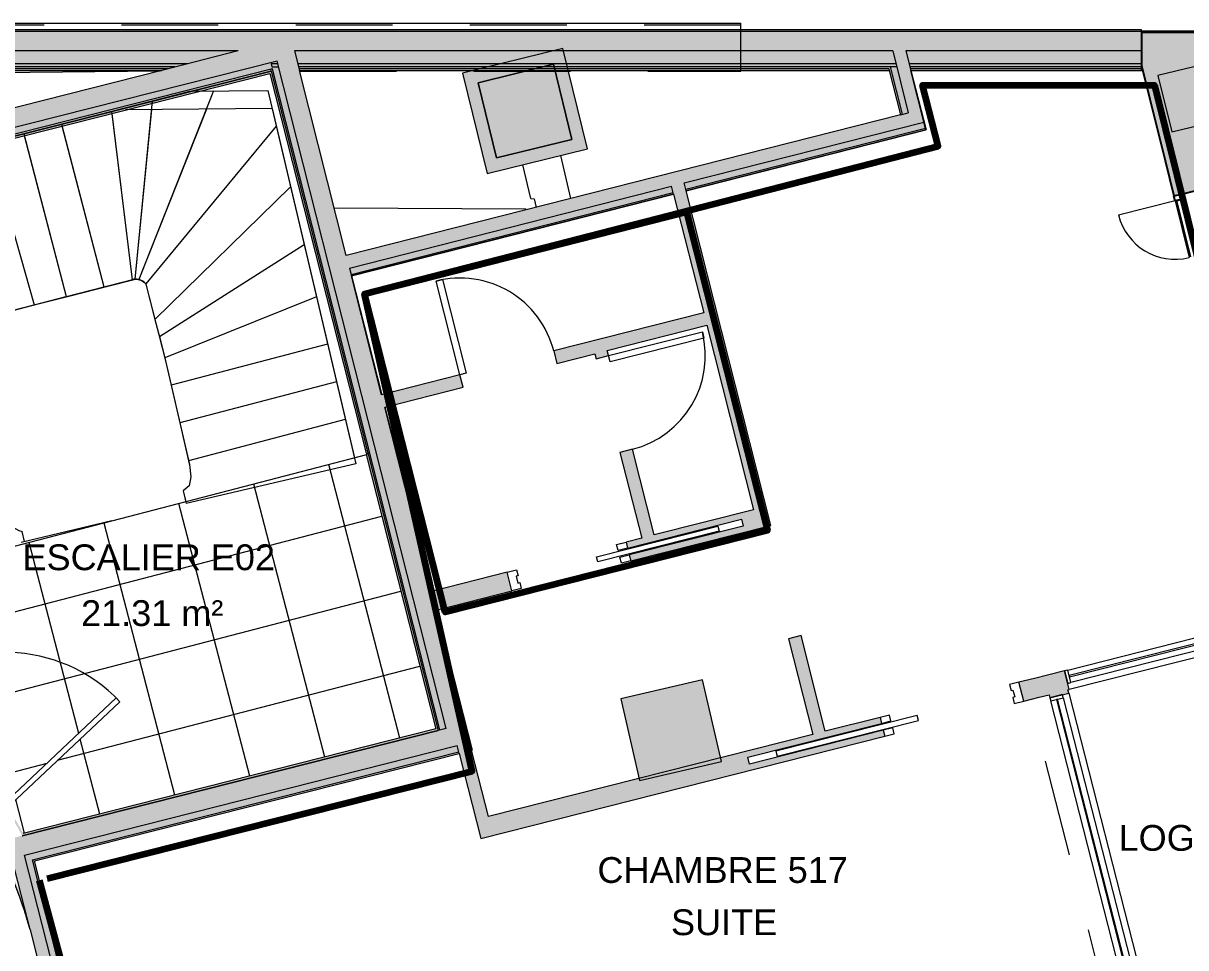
# Model space of a CAD drawing. Header units: metres. Extents: x -227.9 to -141.2, y 39.1 to 90.3.
# Drawn here: x -156.52 to -147.51, y 62.01 to 69.18 of the extents above; entities that cross this region are included whole.
import ezdxf

# ---------------------------------------------------------------- set-up
doc = ezdxf.new("R2010")
doc.units = ezdxf.units.M
doc.linetypes.add('JIS_02_0.7', pattern=[1.35, 0.75, -0.6])
doc.linetypes.add('Overhead', pattern=[0.003969, 0.002381, -0.001587])
for name, color, linetype, lineweight in [('A-AREA-IDEN', 7, 'Continuous', 9), ('A-DOOR', 7, 'Continuous', 5), ('A-FLOR', 7, 'Continuous', 5), ('A-FLOR-PATT', 7, 'Continuous', 5), ('A-GLAZ', 7, 'Continuous', 5), ('A-ROOF', 7, 'Continuous', 5), ('A-WALL', 7, 'Continuous', 5), ('I-WALL', 7, 'Continuous', 5), ('S-STRS', 7, 'Continuous', 5), ('S-STRS-MBND', 7, 'Overhead', 5)]:
    doc.layers.add(name, color=color, linetype=linetype, lineweight=lineweight)
for name, color, linetype, lineweight, true_color in [('A-DETL', 94, 'Continuous', 5, 0x00a600), ('A-DETL-MBND', 9, 'Continuous', 5, 0xc0c0c0), ('S-COLS', 8, 'Continuous', 9, 0x7f7f7f)]:
    doc.layers.add(name, color=color, linetype=linetype, lineweight=lineweight, true_color=true_color)
doc.layers.add('Chambre', color=40, linetype='Continuous')
doc.layers.add('SDB', color=230, linetype='Continuous')
doc.styles.add('Arial_1', font='arial.ttf', dxfattribs={"height": 0.2})

# ---------------------------------------------------------------- blocks, each defined once
blk = doc.blocks.new('Cast-In-Place Stair - Run_Internal_-1342432-MUC-LAG-PRO-PLA-ARC-TZN-N05-AG02H')
at = {"layer": 'A-DETL-MBND', "lineweight": 9}
for p, q in [((-222.683, -357.1776), (-222.6944, -357.2071)), ((-223.0811, -357.2875), (-222.9554, -357.2548)), ((-223.0794, -357.2558), (-223.0811, -357.2875)), ((-222.9554, -357.2548), (-222.7835, -357.2101)), ((-222.9463, -357.221), (-222.9554, -357.2548)), ((-222.7835, -357.2101), (-222.6944, -357.2071)), ((-222.6944, -357.2071), (-222.6796, -357.2066)), ((-222.6796, -357.2066), (-222.6481, -357.2188)), ((-222.6309, -357.1978), (-222.6481, -357.2188)), ((-222.6481, -357.2188), (-222.6287, -357.2264)), ((-222.6031, -357.2086), (-222.6287, -357.2264)), ((-222.6287, -357.2264), (-222.6019, -357.2368)), ((-222.5802, -357.2311), (-222.6019, -357.2368)), ((-222.6019, -357.2368), (-222.5778, -357.2461)), ((-222.5778, -357.2461), (-222.504, -357.5355)), ((-223.4538, -357.3536), (-223.4463, -357.3825)), ((-223.4463, -357.3825), (-223.2398, -357.3288)), ((-223.2436, -357.2987), (-223.2398, -357.3288)), ((-223.2398, -357.3288), (-223.0811, -357.2875)), ((-223.744, -357.4294), (-223.7367, -357.458)), ((-223.7367, -357.458), (-223.4463, -357.3825)), ((-224.0616, -357.5425), (-224.027, -357.5335)), ((-224.0343, -357.5051), (-224.027, -357.5335)), ((-224.027, -357.5335), (-223.7367, -357.458)), ((-222.5024, -357.535), (-222.504, -357.5355)), ((-222.504, -357.5355), (-222.4288, -357.8308)), ((-224.2698, -357.7256), (-224.1932, -357.7053)), ((-222.4268, -357.8302), (-222.4288, -357.8308)), ((-222.4288, -357.8308), (-222.3659, -358.0774)), ((-222.3636, -358.0768), (-222.3659, -358.0774)), ((-222.3659, -358.0774), (-222.2915, -358.3692)), ((-222.2889, -358.3686), (-222.2915, -358.3692)), ((-222.2915, -358.3692), (-222.2368, -358.5839))]:
    blk.add_line(p, q, dxfattribs=at)
blk.add_arc((-223.9174, -357.7936), 0.2896, 119.86745, 162.24417, dxfattribs=at)

msp = doc.modelspace()

# ---------------------------------------------------------------- hatches: boundary and pattern name
at = {"layer": 'A-WALL', "true_color": 0xaaaaaa}
for points in [[(-147.8926, 69.1108), (-147.8556, 69.1108), (-147.8556, 69.1258), (-163.7188, 69.1258), (-163.7188, 69.1108), (-149.5372, 69.1108)], [(-147.8926, 68.9608), (-147.8556, 68.9608), (-147.8556, 69.1108), (-163.7188, 69.1108), (-163.7188, 68.9608), (-154.8548, 68.9608), (-154.5913, 69.0275), (-154.5744, 68.9608), (-149.5372, 68.9608)]]:
    msp.add_hatch(color=253, dxfattribs=at).paths.add_polyline_path(points)
at = {"layer": 'A-WALL', "true_color": 0x808080}
for points in [[(-147.341, 69.1008), (-147.3435, 69.1108), (-147.8556, 69.1108), (-147.8556, 69.1008)], [(-147.7909, 68.5879), (-147.2474, 68.7226), (-147.341, 69.1008), (-147.8556, 69.1008), (-147.8556, 68.849)]]:
    msp.add_hatch(color=8, dxfattribs=at).paths.add_polyline_path(points)
at = {"layer": 'A-WALL', "true_color": 0xaaaaaa}
h = msp.add_hatch(color=253, dxfattribs=at)
h.paths.add_polyline_path([(-147.8556, 68.8608), (-147.8556, 68.9608), (-149.6808, 68.9608), (-149.6555, 68.8608), (-147.8926, 68.8608)])
h.paths.add_polyline_path([(-149.7586, 68.8608), (-149.7839, 68.9608), (-154.4197, 68.9608), (-154.3944, 68.8608), (-150.3594, 68.8608)])
h.paths.add_polyline_path([(-155.2496, 68.8608), (-154.8548, 68.9608), (-161.2913, 68.9608), (-161.2647, 68.8608), (-155.2931, 68.8608)])
h.paths.add_polyline_path([(-154.6007, 68.8608), (-154.5491, 68.8608), (-154.5545, 68.8821), (-154.603, 68.8699)])
h.paths.add_polyline_path([(-161.4199, 68.8608), (-161.4466, 68.9608), (-163.7188, 68.9608), (-163.7188, 68.8608), (-161.4603, 68.8608)])
h = msp.add_hatch(color=253, dxfattribs=at)
h.paths.add_polyline_path([(-147.8556, 68.8368), (-147.8556, 68.8608), (-149.6555, 68.8608), (-149.6494, 68.8368), (-147.8926, 68.8368)])
h.paths.add_polyline_path([(-150.3594, 68.8368), (-149.7525, 68.8368), (-149.7586, 68.8608), (-154.3944, 68.8608), (-154.3883, 68.8368), (-151.1817, 68.8368)])
h.paths.add_polyline_path([(-155.3443, 68.8368), (-155.2496, 68.8608), (-161.2647, 68.8608), (-161.2583, 68.8368), (-156.1154, 68.8368)])
h.paths.add_polyline_path([(-154.543, 68.8368), (-154.5491, 68.8608), (-154.6007, 68.8608), (-154.5946, 68.8368)])
h.paths.add_polyline_path([(-161.4603, 68.8368), (-161.4135, 68.8368), (-161.4199, 68.8608), (-163.7188, 68.8608), (-163.7188, 68.8368), (-161.4653, 68.8368)])
h = msp.add_hatch(color=253, dxfattribs=at)
h.paths.add_polyline_path([(-147.8556, 68.8238), (-147.8556, 68.8368), (-149.6494, 68.8368), (-149.6461, 68.8238), (-147.8926, 68.8238)])
h.paths.add_polyline_path([(-149.8142, 68.8238), (-149.8008, 68.8238), (-149.8041, 68.8368), (-154.3883, 68.8368), (-154.385, 68.8238), (-150.3594, 68.8238)])
h.paths.add_polyline_path([(-155.3956, 68.8238), (-155.3443, 68.8368), (-161.2583, 68.8368), (-161.2548, 68.8238), (-156.1154, 68.8238)])
h.paths.add_polyline_path([(-161.4752, 68.8238), (-161.4618, 68.8238), (-161.4653, 68.8368), (-163.7188, 68.8368), (-163.7188, 68.8238), (-161.8714, 68.8238)])
h = msp.add_hatch(color=253, dxfattribs=at)
h.paths.add_polyline_path([(-149.6428, 68.8108), (-147.8556, 68.8108), (-147.8556, 68.8238), (-149.6461, 68.8238)])
h.paths.add_polyline_path([(-150.3594, 68.8108), (-149.8109, 68.8108), (-149.8142, 68.8238), (-154.385, 68.8238), (-154.3817, 68.8108), (-151.1817, 68.8108)])
h.paths.add_polyline_path([(-156.4695, 68.8108), (-155.4469, 68.8108), (-155.3956, 68.8238), (-161.2548, 68.8238), (-161.2513, 68.8108), (-156.9377, 68.8108)])
h.paths.add_polyline_path([(-154.6325, 68.8108), (-154.6014, 68.8108), (-154.6033, 68.8182)])
h.paths.add_polyline_path([(-161.4718, 68.8108), (-161.4752, 68.8238), (-163.7188, 68.8238), (-163.7188, 68.8108), (-161.8714, 68.8108)])
at = {"layer": 'A-WALL', "true_color": 0x808080}
h = msp.add_hatch(color=8, dxfattribs=at)
h.paths.add_polyline_path([(-142.6739, 47.9288), (-142.5053, 48.148), (-142.7153, 48.0959)])
h.paths.add_polyline_path([(-143.1015, 49.8629), (-143.0529, 49.8749), (-143.0505, 49.8652), (-142.6137, 49.9734), (-143.2798, 52.6625), (-143.7166, 52.5543), (-143.7142, 52.5446), (-143.7627, 52.5325), (-143.7531, 52.4937), (-143.8016, 52.4817), (-143.1596, 49.8897), (-143.1111, 49.9017)])
h.paths.add_polyline_path([(-146.5971, 63.976), (-146.5486, 63.988), (-146.5462, 63.9783), (-146.1094, 64.0865), (-146.3723, 65.1481), (-146.8091, 65.0399), (-146.8067, 65.0302), (-146.8552, 65.0182), (-146.8456, 64.9794), (-146.8942, 64.9673), (-146.6553, 64.0028), (-146.6067, 64.0148)])
h.paths.add_polyline_path([(-147.615, 68.0855), (-147.5664, 68.0975), (-147.564, 68.0878), (-147.1272, 68.196), (-147.2571, 68.7202), (-147.7909, 68.5879), (-147.6731, 68.1123), (-147.6246, 68.1243)])
h = msp.add_hatch(color=8, dxfattribs=at)
h.paths.add_polyline_path([(-146.8942, 64.9673), (-146.8456, 64.9794), (-146.8552, 65.0182), (-146.8067, 65.0302), (-146.8091, 65.0399), (-146.3723, 65.1481), (-146.47, 65.5426), (-147.0039, 65.4103), (-146.9456, 65.1752)])
h.paths.add_polyline_path([(-147.6049, 67.837), (-147.0711, 67.9692), (-147.1272, 68.196), (-147.564, 68.0878), (-147.5664, 68.0975), (-147.615, 68.0855), (-147.6246, 68.1243), (-147.6731, 68.1123), (-147.6085, 67.8514)])
at = {"layer": 'I-WALL', "true_color": 0xaaaaaa}
for points in [[(-158.8136, 67.8032), (-154.5545, 68.8821), (-154.5913, 69.0275), (-158.8505, 67.9486), (-158.8319, 67.8752)], [(-153.2075, 63.5649), (-153.0621, 63.6017), (-154.4197, 68.9608), (-154.5744, 68.9608), (-153.2443, 63.7103)], [(-149.6628, 68.4827), (-149.5659, 68.5073), (-149.6808, 68.9608), (-149.7839, 68.9608), (-149.7125, 68.679)], [(-158.7529, 67.767), (-154.5907, 68.8214), (-154.603, 68.8699), (-158.7652, 67.8154)], [(-153.2928, 63.698), (-153.2443, 63.7103), (-154.543, 68.8368), (-154.5946, 68.8368), (-153.333, 63.8566)], [(-149.7113, 68.4704), (-149.6628, 68.4827), (-149.7525, 68.8368), (-149.8041, 68.8368), (-149.7641, 68.679)], [(-158.7371, 67.7576), (-154.6001, 68.8056), (-154.6014, 68.8108), (-154.6325, 68.8108), (-158.7403, 67.7702)], [(-158.4664, 67.8107), (-154.5964, 68.791), (-154.6001, 68.8056), (-158.4701, 67.8252)], [(-153.8651, 65.8432), (-153.8506, 65.8468), (-154.5964, 68.791), (-154.611, 68.7874), (-153.9048, 65.9999)], [(-153.3054, 63.6948), (-153.2928, 63.698), (-154.5907, 68.8214), (-154.6033, 68.8182), (-153.3464, 63.8566)], [(-149.7239, 68.4672), (-149.7113, 68.4704), (-149.8008, 68.8238), (-149.8142, 68.8238), (-149.7775, 68.679)], [(-153.9933, 67.2778), (-149.5414, 68.4104), (-149.5659, 68.5073), (-154.0179, 67.3747)], [(-150.8612, 65.4046), (-150.7643, 65.4291), (-151.3997, 67.9376), (-151.4967, 67.913), (-151.1817, 66.6698)], [(-153.3199, 63.6911), (-153.3054, 63.6948), (-153.8481, 65.8371), (-153.8626, 65.8334), (-153.3236, 63.7057)], [(-150.4031, 63.6628), (-150.3062, 63.6874), (-150.4941, 64.429), (-150.591, 64.4044), (-150.4406, 63.8109)], [(-156.6083, 62.7033), (-153.2075, 63.5649), (-153.2443, 63.7103), (-156.6451, 62.8487), (-156.6084, 62.704)], [(-156.5139, 62.882), (-153.3199, 63.6911), (-153.3236, 63.7057), (-156.5212, 62.8956), (-156.5175, 62.8888)], [(-152.9764, 62.8563), (-152.8795, 62.8809), (-153.0621, 63.6017), (-153.159, 63.5771), (-153.0941, 63.3208)], [(-156.499, 62.6794), (-153.1467, 63.5287), (-153.159, 63.5771), (-156.5113, 62.7279)], [(-156.4474, 62.6791), (-153.1435, 63.5161), (-153.1467, 63.5287), (-156.4506, 62.6917)]]:
    msp.add_hatch(color=253, dxfattribs=at).paths.add_polyline_path(points)
h = msp.add_hatch(color=253, dxfattribs=at)
h.paths.add_polyline_path([(-153.9811, 67.2293), (-151.4844, 67.8645), (-151.4967, 67.913), (-153.9933, 67.2778)])
h.paths.add_polyline_path([(-151.3875, 67.8892), (-149.5291, 68.3619), (-149.5414, 68.4104), (-151.3997, 67.9376)])
h = msp.add_hatch(color=253, dxfattribs=at)
h.paths.add_polyline_path([(-153.9779, 67.2167), (-151.4812, 67.8519), (-151.4844, 67.8645), (-153.9811, 67.2293)])
h.paths.add_polyline_path([(-151.3843, 67.8765), (-149.5259, 68.3493), (-149.5291, 68.3619), (-151.3875, 67.8892)])
h = msp.add_hatch(color=253, dxfattribs=at)
h.paths.add_polyline_path([(-153.7201, 66.1992), (-153.1129, 66.3537), (-153.1376, 66.4506), (-153.7446, 66.2961)])
h.paths.add_polyline_path([(-152.3861, 66.5386), (-151.2234, 66.8344), (-151.248, 66.9313), (-152.4108, 66.6355)])
h = msp.add_hatch(color=253, dxfattribs=at)
h.paths.add_polyline_path([(-151.7288, 65.1848), (-151.6318, 65.2094), (-151.8007, 65.8731), (-151.8976, 65.8485), (-151.7524, 65.2775)])
h.paths.add_polyline_path([(-152.0825, 66.5753), (-151.9856, 66.6), (-151.9953, 66.638), (-152.0922, 66.6133)])
h = msp.add_hatch(color=253, dxfattribs=at)
h.paths.add_polyline_path([(-153.3217, 64.6265), (-152.7343, 64.7753), (-152.7711, 64.9207), (-153.3585, 64.7719)])
h.paths.add_polyline_path([(-151.8133, 65.0086), (-150.7274, 65.2837), (-150.7643, 65.4291), (-151.8502, 65.154), (-151.8385, 65.108), (-150.9564, 65.3315), (-150.9429, 65.2781), (-151.825, 65.0547), (-151.8203, 65.0363)])
h = msp.add_hatch(color=253, dxfattribs=at)
h.paths.add_polyline_path([(-148.6482, 63.9515), (-148.415, 64.0106), (-148.4518, 64.156), (-148.6851, 64.0969), (-148.6485, 63.9525)])
h.paths.add_polyline_path([(-146.7648, 64.4287), (-146.758, 64.4305), (-146.7948, 64.5759), (-146.8017, 64.5742)])
h = msp.add_hatch(color=253, dxfattribs=at)
h.paths.add_polyline_path([(-156.4681, 62.1501), (-156.5266, 62.3799), (-156.5965, 62.5577), (-156.6784, 62.7324), (-156.7714, 62.9016), (-156.7017, 62.9673), (-156.7086, 62.9787), (-156.7879, 62.9039), (-156.7076, 62.7606), (-156.6353, 62.6131), (-156.5711, 62.4619), (-156.5153, 62.3074), (-156.4979, 62.2492)])
h.paths.add_polyline_path([(-157.6802, 63.8493), (-157.6009, 63.9241), (-157.6119, 63.9316), (-157.6815, 63.8659), (-157.8326, 63.9612), (-157.9891, 64.0474), (-158.1513, 64.1245), (-158.3159, 64.1912), (-158.4852, 64.2484), (-158.6575, 64.2954), (-158.8324, 64.3321), (-159.0091, 64.3584), (-159.187, 64.3742), (-159.3656, 64.3788), (-159.3656, 64.3664), (-159.1867, 64.3611), (-158.9934, 64.343), (-158.8316, 64.3188), (-158.6566, 64.2818), (-158.484, 64.2344), (-158.3146, 64.1769), (-158.149, 64.1093), (-157.9876, 64.032), (-157.8312, 63.9453), (-157.6917, 63.8566)])
h = msp.add_hatch(color=253, dxfattribs=at)
h.paths.add_polyline_path([(-156.5288, 62.8782), (-156.5139, 62.882), (-156.5266, 62.9053), (-156.5685, 62.9805), (-156.6183, 63.0639), (-156.6292, 63.0529), (-156.5778, 62.9666)])
h.paths.add_polyline_path([(-157.5217, 63.9988), (-157.5106, 64.0093), (-157.663, 64.1099), (-157.8387, 64.2113), (-157.8337, 64.1916), (-157.675, 64.0997)])
h = msp.add_hatch(color=253, dxfattribs=at)
h.paths.add_polyline_path([(-152.8795, 62.8809), (-149.8446, 63.6496), (-149.8563, 63.6956), (-150.8936, 63.4329), (-150.9071, 63.4862), (-149.8698, 63.7489), (-149.8815, 63.795), (-152.9163, 63.0263)])
h.paths.add_polyline_path([(-148.7686, 63.9221), (-148.6487, 63.9534), (-148.6853, 64.0979), (-148.8055, 64.0675), (-148.7766, 63.9534)])
h = msp.add_hatch(color=253, dxfattribs=at)
h.paths.add_polyline_path([(-147.5371, 59.9319), (-147.3915, 59.9679), (-147.4648, 60.2542), (-147.6101, 60.217), (-147.5376, 59.9337)])
h.paths.add_polyline_path([(-148.5651, 63.9466), (-148.4198, 63.9838), (-148.426, 64.0079), (-148.5714, 63.971)])
h = msp.add_hatch(color=253, dxfattribs=at)
h.paths.add_polyline_path([(-153.9241, 52.3136), (-153.8931, 52.3174), (-153.8941, 52.3212)])
h.paths.add_polyline_path([(-154.2187, 53.2705), (-154.1396, 53.2906), (-154.1551, 53.3516), (-154.1372, 53.3562), (-154.4598, 54.6296), (-154.4777, 54.6251), (-154.4932, 54.6862), (-154.5722, 54.6662), (-154.2288, 53.3106)])
h.paths.add_polyline_path([(-154.8178, 55.6355), (-154.7388, 55.6555), (-154.7542, 55.7166), (-154.7363, 55.7212), (-155.206, 57.5751), (-155.3029, 57.5505), (-155.0001, 56.3552)])
h.paths.add_polyline_path([(-155.5485, 58.5199), (-155.4515, 58.5444), (-156.0288, 60.8231), (-156.0467, 60.8185), (-156.0622, 60.8796), (-156.1412, 60.8596), (-155.8145, 59.5701)])
h.paths.add_polyline_path([(-156.3868, 61.829), (-156.3078, 61.849), (-156.3232, 61.9101), (-156.3053, 61.9146), (-156.5113, 62.7279), (-156.6083, 62.7033), (-156.4681, 62.1501)])
h = msp.add_hatch(color=253, dxfattribs=at)
h.paths.add_polyline_path([(-154.1428, 53.3032), (-154.0764, 53.32), (-154.2361, 53.9501), (-154.2845, 53.9378), (-154.1372, 53.3562), (-154.1551, 53.3516), (-154.1447, 53.3106)])
h.paths.add_polyline_path([(-154.3115, 54.0444), (-154.2631, 54.0567), (-154.4236, 54.6904), (-154.49, 54.6736), (-154.4777, 54.6251), (-154.4598, 54.6296), (-154.354, 54.212)])
h.paths.add_polyline_path([(-154.7611, 55.8189), (-154.7126, 55.8312), (-155.1213, 57.4445), (-155.1698, 57.4323), (-154.8969, 56.3552)])
h.paths.add_polyline_path([(-155.1943, 57.5292), (-155.1459, 57.5415), (-155.1575, 57.5873), (-155.206, 57.5751)])
h.paths.add_polyline_path([(-155.4515, 58.5444), (-155.4031, 58.5567), (-155.416, 58.6078), (-155.4645, 58.5955)])
h.paths.add_polyline_path([(-155.489, 58.6925), (-155.4406, 58.7047), (-155.887, 60.467), (-155.9355, 60.4547), (-155.7114, 59.5701)])
h.paths.add_polyline_path([(-155.9723, 60.6002), (-155.9238, 60.6124), (-155.9926, 60.8838), (-156.059, 60.867), (-156.0467, 60.8185), (-156.0288, 60.8231), (-155.9828, 60.6417)])
h.paths.add_polyline_path([(-156.311, 61.8616), (-156.2445, 61.8784), (-156.4506, 62.6917), (-156.499, 62.6794), (-156.3053, 61.9146), (-156.3232, 61.9101), (-156.3128, 61.869)])
h = msp.add_hatch(color=253, dxfattribs=at)
h.paths.add_polyline_path([(-153.8931, 52.3174), (-153.8116, 52.3276), (-153.8151, 52.3412), (-153.8941, 52.3212)])
h.paths.add_polyline_path([(-154.1396, 53.2906), (-154.0606, 53.3106), (-154.2112, 53.9048), (-154.2238, 53.9016), (-154.0764, 53.32), (-154.1428, 53.3032)])
h.paths.add_polyline_path([(-154.2753, 54.1052), (-154.2627, 54.1084), (-154.4142, 54.7062), (-154.4932, 54.6862), (-154.49, 54.6736), (-154.4236, 54.6904), (-154.3024, 54.212)])
h.paths.add_polyline_path([(-154.7388, 55.6555), (-154.6598, 55.6756), (-154.6632, 55.689), (-154.742, 55.6681)])
h.paths.add_polyline_path([(-154.7126, 55.8312), (-154.7, 55.8344), (-155.0964, 57.3993), (-155.109, 57.3961), (-154.8454, 56.3552)])
h.paths.add_polyline_path([(-155.1459, 57.5415), (-155.1333, 57.5447), (-155.1449, 57.5905), (-155.1575, 57.5873)])
h.paths.add_polyline_path([(-155.4031, 58.5567), (-155.3905, 58.5599), (-155.4034, 58.611), (-155.416, 58.6078)])
h.paths.add_polyline_path([(-155.4528, 58.7532), (-155.4402, 58.7564), (-155.8744, 60.4702), (-155.887, 60.467), (-155.6598, 59.5701)])
h.paths.add_polyline_path([(-155.9238, 60.6124), (-155.9112, 60.6156), (-155.9832, 60.8996), (-156.0622, 60.8796), (-156.059, 60.867), (-155.9926, 60.8838), (-155.9313, 60.6417)])
h.paths.add_polyline_path([(-156.3078, 61.849), (-156.2288, 61.869), (-156.4348, 62.6823), (-156.4474, 62.6791), (-156.2445, 61.8784), (-156.311, 61.8616)])
at = {"layer": 'S-COLS', "lineweight": 5, "true_color": 0x808080}
h = msp.add_hatch(color=8, dxfattribs=at)
h.paths.add_polyline_path([(-152.9262, 68.0116), (-152.1492, 68.2022), (-152.3397, 68.9791), (-153.1167, 68.7886), (-152.9584, 68.1431)])
h.paths.add_polyline_path([(-152.8529, 68.1326), (-152.9958, 68.7153), (-152.413, 68.8582), (-152.2701, 68.2755), (-152.8263, 68.1391)])
for points in [[(-152.8529, 68.1326), (-152.2701, 68.2755), (-152.413, 68.8582), (-152.9958, 68.7153), (-152.8555, 68.1431)], [(-147.6217, 68.3334), (-147.1846, 68.4401), (-147.2913, 68.8773), (-147.7285, 68.7705)], [(-151.745, 63.3066), (-151.1115, 63.4521), (-151.257, 64.0856), (-151.8905, 63.9401)]]:
    msp.add_hatch(color=8, dxfattribs=at).paths.add_polyline_path(points)

# ---------------------------------------------------------------- linework, layer by layer
at = {"layer": 'A-DETL', "color": 7, "linetype": 'JIS_02_0.7'}
for p, q in [((-150.96, 69.1608), (-166.7695, 69.1608)), ((-150.96, 68.8043), (-150.96, 69.1608)), ((-154.38, 68.8043), (-150.96, 68.8043))]:
    msp.add_line(p, q, dxfattribs=at)
at = {"layer": 'A-DETL', "color": 9, "linetype": 'JIS_02_0.7', "lineweight": 9, "true_color": 0xc0c0c0}
msp.add_line((-147.7497, 60.112), (-148.7129, 63.902), dxfattribs=at)
at = {"layer": 'A-DETL-MBND', "lineweight": 9}
for p, q in [((-160.7938, 68.756), (-155.4618, 68.807)), ((-154.5921, 68.5153), (-155.7277, 68.5045)), ((-152.3588, 68.1508), (-152.281, 67.8166)), ((-152.589, 67.8162), (-152.6502, 68.0793)), ((-152.589, 67.8162), (-152.5627, 67.8161)), ((-152.5627, 67.8161), (-152.547, 67.7489))]:
    msp.add_line(p, q, dxfattribs=at)
at = {"layer": 'A-DOOR', "lineweight": 9}
for p, q in [((-153.3225, 67.1774), (-153.2733, 67.1899)), ((-153.1376, 66.4506), (-153.3225, 67.1774)), ((-153.2733, 67.1899), (-153.0884, 66.4631)), ((-151.9856, 66.6), (-151.2588, 66.7849)), ((-151.2588, 66.7849), (-151.2463, 66.7357)), ((-151.2463, 66.7357), (-151.9731, 66.5507)), ((-151.9731, 66.5507), (-151.9856, 66.6)), ((-153.0884, 66.4631), (-153.1376, 66.4506)), ((-152.079, 65.0393), (-151.1387, 65.2775)), ((-151.1289, 65.2388), (-152.0692, 65.0006)), ((-151.1387, 65.2775), (-151.1289, 65.2388)), ((-152.0692, 65.0006), (-152.079, 65.0393)), ((-149.5946, 63.8109), (-150.69, 63.5334)), ((-149.5848, 63.7721), (-149.5946, 63.8109)), ((-150.6802, 63.4947), (-149.5848, 63.7721)), ((-150.69, 63.5334), (-150.6802, 63.4947))]:
    msp.add_line(p, q, dxfattribs=at)
at = {"layer": 'A-DOOR', "color": 9, "true_color": 0xc0c0c0}
for p, q in [((-151.9229, 65.1356), (-151.8502, 65.154)), ((-151.9112, 65.0896), (-151.9229, 65.1356)), ((-151.8502, 65.154), (-151.8385, 65.108)), ((-151.8385, 65.108), (-151.9112, 65.0896)), ((-151.8977, 65.0363), (-151.825, 65.0547)), ((-151.825, 65.0547), (-151.8133, 65.0086)), ((-151.8861, 64.9902), (-151.8977, 65.0363)), ((-151.8133, 65.0086), (-151.8861, 64.9902)), ((-152.7711, 64.9207), (-152.6984, 64.9392)), ((-152.7343, 64.7753), (-152.7711, 64.9207)), ((-152.6867, 64.8931), (-152.7013, 64.8894)), ((-152.7013, 64.8894), (-152.6878, 64.8361)), ((-152.6984, 64.9392), (-152.6867, 64.8931)), ((-152.6616, 64.7938), (-152.7343, 64.7753)), ((-152.6878, 64.8361), (-152.6732, 64.8398)), ((-152.6732, 64.8398), (-152.6616, 64.7938)), ((-148.8055, 64.0675), (-148.8782, 64.0491)), ((-148.7686, 63.9221), (-148.8055, 64.0675)), ((-148.8782, 64.0491), (-148.8665, 64.0031)), ((-148.8665, 64.0031), (-148.852, 64.0067)), ((-148.852, 64.0067), (-148.8385, 63.9534)), ((-148.8385, 63.9534), (-148.853, 63.9497)), ((-148.853, 63.9497), (-148.8413, 63.9037)), ((-148.8413, 63.9037), (-148.7686, 63.9221)), ((-149.8088, 63.8134), (-149.8815, 63.795)), ((-149.8815, 63.795), (-149.8698, 63.7489)), ((-149.7971, 63.7673), (-149.8088, 63.8134)), ((-149.8698, 63.7489), (-149.7971, 63.7673)), ((-149.7836, 63.714), (-149.8563, 63.6956)), ((-149.8563, 63.6956), (-149.8446, 63.6496)), ((-149.7719, 63.668), (-149.7836, 63.714)), ((-149.8446, 63.6496), (-149.7719, 63.668))]:
    msp.add_line(p, q, dxfattribs=at)
at = {"layer": 'A-DOOR'}
for p, q in [((-155.8006, 63.9456), (-156.6879, 63.1083)), ((-156.6604, 63.0792), (-155.7732, 63.9165)), ((-155.7732, 63.9165), (-155.8006, 63.9456))]:
    msp.add_line(p, q, dxfattribs=at)
for centre, radius, start, end in [((-153.1376, 66.4506), 0.75, 14.27375, 104.27375), ((-151.9856, 66.6), 0.75, 284.27375, 14.27375), ((-156.6604, 63.0792), 1.22, 43.34378, 133.34378)]:
    msp.add_arc(centre, radius, start, end, dxfattribs=at)
at = {"layer": 'A-FLOR'}
for p, q in [((-149.6428, 68.8108), (-149.5252, 68.3488)), ((-147.8461, 68.8108), (-147.8556, 68.8108)), ((-149.5252, 68.3488), (-151.3842, 67.8762)), ((-151.4811, 67.8515), (-153.9779, 67.2167)), ((-153.9779, 67.2167), (-153.7437, 66.2962)), ((-153.7191, 66.1995), (-153.356, 64.7726)), ((-153.8619, 65.8306), (-157.9632, 64.764)), ((-153.3191, 64.6272), (-153.0429, 63.5416)), ((-146.7648, 64.4287), (-148.415, 64.0106)), ((-148.4198, 63.9838), (-147.4648, 60.2542)), ((-153.0429, 63.5416), (-153.0466, 63.5406))]:
    msp.add_line(p, q, dxfattribs=at)
at = {"layer": 'A-FLOR', "lineweight": 9}
for p, q in [((-154.5921, 68.5153), (-153.9553, 65.8063)), ((-154.1119, 67.7457), (-152.6261, 67.7365)), ((-152.6261, 67.7365), (-152.6245, 67.7292)), ((-153.6609, 65.9707), (-153.6621, 65.9704)), ((-155.8342, 65.3177), (-156.5384, 65.1521))]:
    msp.add_line(p, q, dxfattribs=at)
at = {"layer": 'A-FLOR'}
msp.add_arc((-159.3639, 61.3664), 3, 15.1436, 18.51009, dxfattribs=at)
at = {"layer": 'A-FLOR-PATT', "color": 7, "linetype": 'Continuous', "true_color": 0xffffff}
for p, q in [((-153.602, 63.6351), (-154.1533, 65.7548)), ((-154.1836, 63.4878), (-154.7339, 65.6038)), ((-154.7653, 63.3404), (-155.3146, 65.4528)), ((-157.8429, 64.2891), (-153.7422, 65.3556)), ((-155.3469, 63.1931), (-155.8953, 65.3017)), ((-156.0913, 63.6714), (-156.476, 65.1507)), ((-157.2849, 63.8143), (-153.5946, 64.774)), ((-156.2545, 63.4623), (-153.4471, 64.1924)), ((-155.9285, 63.0458), (-156.0798, 63.6272)), ((-156.8122, 63.3173), (-156.3349, 63.4414)), ((-156.5102, 62.8984), (-156.5775, 63.1574))]:
    msp.add_line(p, q, dxfattribs=at)
at = {"layer": 'A-GLAZ', "lineweight": 25}
for p, q in [((-147.6049, 67.837), (-147.5467, 67.8514)), ((-147.5953, 67.7982), (-147.6049, 67.837)), ((-147.5467, 67.8514), (-147.5371, 67.8126)), ((-147.5371, 67.8126), (-147.5953, 67.7982)), ((-147.5837, 67.8011), (-147.5487, 67.8097)), ((-147.475, 67.3623), (-147.5837, 67.8011)), ((-147.5487, 67.8097), (-147.4401, 67.371))]:
    msp.add_line(p, q, dxfattribs=at)
at = {"layer": 'A-GLAZ', "lineweight": 9}
for p, q in [((-147.5953, 67.7982), (-148.0341, 67.6895)), ((-147.5953, 67.7982), (-147.4867, 67.3594)), ((-147.4284, 67.3739), (-147.5371, 67.8126))]:
    msp.add_line(p, q, dxfattribs=at)
at = {"layer": 'A-GLAZ'}
for p, q in [((-148.4276, 64.1622), (-146.8259, 64.568)), ((-146.8013, 64.4711), (-148.4031, 64.0652)), ((-147.8458, 61.1373), (-148.5589, 63.9224)), ((-148.462, 63.9472), (-147.7489, 61.1621))]:
    msp.add_line(p, q, dxfattribs=at)
at = {"layer": 'A-GLAZ', "lineweight": 13}
for p, q in [((-146.8149, 64.5244), (-148.4166, 64.1186)), ((-148.4141, 64.1089), (-146.8124, 64.5147)), ((-148.4276, 64.1622), (-148.4518, 64.156)), ((-148.4518, 64.156), (-148.4273, 64.0591)), ((-148.4031, 64.0652), (-148.4276, 64.1622)), ((-148.4273, 64.0591), (-148.4031, 64.0652)), ((-148.4166, 64.1186), (-148.4141, 64.1089)), ((-148.4682, 63.9714), (-148.5651, 63.9466)), ((-148.462, 63.9472), (-148.4682, 63.9714)), ((-148.5651, 63.9466), (-148.5589, 63.9224)), ((-148.5589, 63.9224), (-148.462, 63.9472)), ((-148.5056, 63.9361), (-148.5153, 63.9336)), ((-148.5153, 63.9336), (-147.8022, 61.1484)), ((-147.7925, 61.1509), (-148.5056, 63.9361))]:
    msp.add_line(p, q, dxfattribs=at)
at = {"layer": 'A-GLAZ', "lineweight": 9}
msp.add_arc((-147.5953, 67.7982), 0.452, 193.91148, 283.91148, dxfattribs=at)
at = {"layer": 'A-ROOF'}
for p, q in [((-166.7871, 69.1759), (-150.964, 69.1759)), ((-150.964, 69.1759), (-150.964, 69.1258))]:
    msp.add_line(p, q, dxfattribs=at)
at = {"layer": 'A-WALL', "lineweight": 13}
for p, q in [((-147.8556, 69.1258), (-163.7188, 69.1258)), ((-147.8556, 68.8108), (-147.8556, 69.1258)), ((-161.2513, 68.8108), (-155.4469, 68.8108)), ((-154.3817, 68.8108), (-149.8109, 68.8108)), ((-149.6428, 68.8108), (-147.8556, 68.8108))]:
    msp.add_line(p, q, dxfattribs=at)
at = {"layer": 'A-WALL'}
for p, q in [((-147.8556, 69.1108), (-163.7188, 69.1108)), ((-154.8548, 68.9608), (-161.2913, 68.9608)), ((-154.8548, 68.9608), (-155.4469, 68.8108)), ((-154.4197, 68.9608), (-154.3817, 68.8108)), ((-149.7839, 68.9608), (-154.4197, 68.9608)), ((-149.7839, 68.9608), (-149.6628, 68.4827)), ((-149.6808, 68.9608), (-149.6428, 68.8108)), ((-147.8556, 68.9608), (-149.6808, 68.9608)), ((-155.2496, 68.8608), (-161.2647, 68.8608)), ((-155.3443, 68.8368), (-161.2583, 68.8368)), ((-154.5545, 68.8821), (-158.8136, 67.8032)), ((-154.5491, 68.8608), (-154.6007, 68.8608)), ((-154.6007, 68.8608), (-154.5946, 68.8368)), ((-154.5946, 68.8368), (-154.543, 68.8368)), ((-153.2443, 63.7103), (-154.5545, 68.8821)), ((-149.7586, 68.8608), (-154.3944, 68.8608)), ((-149.7525, 68.8368), (-154.3883, 68.8368)), ((-149.8041, 68.8368), (-149.7113, 68.4704)), ((-147.8556, 68.8608), (-149.6555, 68.8608)), ((-147.8556, 68.8368), (-149.6494, 68.8368)), ((-155.3956, 68.8238), (-161.2548, 68.8238)), ((-154.5907, 68.8214), (-158.7529, 67.767)), ((-154.6033, 68.8182), (-154.6014, 68.8108)), ((-153.2928, 63.698), (-154.5907, 68.8214)), ((-149.8142, 68.8238), (-154.385, 68.8238)), ((-149.8142, 68.8238), (-149.8109, 68.8108)), ((-147.8556, 68.8238), (-149.6461, 68.8238)), ((-149.7239, 68.4672), (-149.6628, 68.4827)), ((-151.3997, 67.9376), (-149.5414, 68.4104)), ((-151.3875, 67.8892), (-149.5291, 68.3619)), ((-151.3843, 67.8765), (-151.3997, 67.9376)), ((-153.9933, 67.2778), (-151.4967, 67.913)), ((-153.9811, 67.2293), (-151.4844, 67.8645)), ((-151.4812, 67.8519), (-151.4967, 67.913)), ((-153.9933, 67.2778), (-153.9779, 67.2167)), ((-153.2443, 63.7103), (-153.3054, 63.6948)), ((-156.5113, 62.7279), (-153.159, 63.5771)), ((-156.4506, 62.6917), (-153.1467, 63.5287)), ((-153.1435, 63.5161), (-153.159, 63.5771)), ((-156.4681, 62.1501), (-156.6084, 62.704)), ((-156.3053, 61.9146), (-156.5113, 62.7279)), ((-156.2445, 61.8784), (-156.4506, 62.6917))]:
    msp.add_line(p, q, dxfattribs=at)
at = {"layer": 'A-WALL', "lineweight": 25}
for p, q in [((-147.3435, 69.1108), (-147.8556, 69.1108)), ((-147.8556, 69.1108), (-147.8556, 68.849)), ((-147.8556, 68.849), (-147.7909, 68.5879)), ((-147.7909, 68.5879), (-147.6731, 68.1123)), ((-147.6731, 68.1123), (-147.6049, 67.837)), ((-147.5467, 67.8514), (-147.0614, 67.9716))]:
    msp.add_line(p, q, dxfattribs=at)
at = {"layer": 'A-WALL', "lineweight": 9}
msp.add_line((-147.341, 69.1008), (-147.8556, 69.1008), dxfattribs=at)
at = {"layer": 'Chambre', "lineweight": 140}
msp.add_lwpolyline([(-156.3349, 62.5455), (-153.0436, 63.3791), (-153.8779, 67.0797), (-149.4325, 68.2241), (-149.5522, 68.6958), (-147.7557, 68.6958), (-145.6858, 60.3554), (-154.0301, 58.3379), (-154.1638, 58.8658), (-155.3435, 58.632), (-156.396, 62.53)], dxfattribs=at)
at = {"layer": 'I-WALL', "lineweight": 13}
for p, q in [((-155.4469, 68.8108), (-158.7894, 67.964)), ((-154.6001, 68.8056), (-158.4701, 67.8252)), ((-158.4701, 67.8252), (-154.6001, 68.8056)), ((-158.4664, 67.8107), (-154.611, 68.7874)), ((-154.611, 68.7874), (-153.8651, 65.8432)), ((-154.6001, 68.8056), (-153.3054, 63.6948)), ((-154.0179, 67.3747), (-154.3817, 68.8108)), ((-149.8109, 68.8108), (-149.7239, 68.4672)), ((-149.5259, 68.3493), (-149.6428, 68.8108)), ((-149.7239, 68.4672), (-154.0179, 67.3747)), ((-151.3843, 67.8765), (-149.5259, 68.3493)), ((-153.9779, 67.2167), (-151.4812, 67.8519)), ((-151.4812, 67.8519), (-151.248, 66.9313)), ((-150.7274, 65.2837), (-151.3843, 67.8765)), ((-153.7446, 66.2961), (-153.9779, 67.2167)), ((-151.248, 66.9313), (-152.4108, 66.6355)), ((-151.9953, 66.638), (-151.2234, 66.8344)), ((-151.2234, 66.8344), (-150.8612, 65.4046)), ((-152.4108, 66.6355), (-152.3861, 66.5386)), ((-152.3861, 66.5386), (-152.0922, 66.6133)), ((-152.0922, 66.6133), (-152.0825, 66.5753)), ((-152.0825, 66.5753), (-151.9856, 66.6)), ((-151.9856, 66.6), (-151.9953, 66.638)), ((-153.1376, 66.4506), (-153.7446, 66.2961)), ((-153.1129, 66.3537), (-153.1376, 66.4506)), ((-153.7201, 66.1992), (-153.1129, 66.3537)), ((-153.3585, 64.7719), (-153.7201, 66.1992)), ((-151.8007, 65.8731), (-151.8976, 65.8485)), ((-151.6318, 65.2094), (-151.8007, 65.8731)), ((-153.8651, 65.8432), (-153.8506, 65.8468)), ((-153.8481, 65.8371), (-153.8626, 65.8334)), ((-153.8626, 65.8334), (-153.3236, 63.7057)), ((-151.8976, 65.8485), (-151.7288, 65.1848)), ((-150.8612, 65.4046), (-151.6318, 65.2094)), ((-151.8385, 65.108), (-150.9564, 65.3315)), ((-150.9564, 65.3315), (-150.9429, 65.2781)), ((-150.9429, 65.2781), (-151.825, 65.0547)), ((-151.8133, 65.0086), (-150.7274, 65.2837)), ((-151.7288, 65.1848), (-151.8502, 65.154)), ((-152.7711, 64.9207), (-153.3585, 64.7719)), ((-153.3217, 64.6265), (-152.7343, 64.7753)), ((-153.0466, 63.5406), (-153.3217, 64.6265)), ((-150.4941, 64.429), (-150.591, 64.4044)), ((-150.3062, 63.6874), (-150.4941, 64.429)), ((-150.591, 64.4044), (-150.4031, 63.6628)), ((-148.4518, 64.156), (-148.6851, 64.0969)), ((-148.415, 64.0106), (-148.4518, 64.156)), ((-148.6853, 64.0979), (-148.8055, 64.0675)), ((-148.6851, 64.0969), (-148.6853, 64.0979)), ((-148.6482, 63.9515), (-148.5714, 63.971)), ((-148.5714, 63.971), (-148.5651, 63.9466)), ((-148.5651, 63.9466), (-148.4198, 63.9838)), ((-148.426, 64.0079), (-148.415, 64.0106)), ((-148.4198, 63.9838), (-148.426, 64.0079)), ((-148.7686, 63.9221), (-148.6485, 63.9525)), ((-148.6485, 63.9525), (-148.6482, 63.9515)), ((-149.8815, 63.795), (-150.3062, 63.6874)), ((-153.3054, 63.6948), (-156.5288, 62.8782)), ((-156.5288, 62.8782), (-153.3054, 63.6948)), ((-153.3236, 63.7057), (-156.5212, 62.8956)), ((-150.9071, 63.4862), (-149.8698, 63.7489)), ((-149.8563, 63.6956), (-150.8936, 63.4329)), ((-152.9764, 62.8563), (-149.8446, 63.6496)), ((-150.4031, 63.6628), (-152.9163, 63.0263)), ((-156.4348, 62.6823), (-153.1435, 63.5161)), ((-153.1435, 63.5161), (-152.9764, 62.8563)), ((-152.9163, 63.0263), (-153.0466, 63.5406)), ((-150.8936, 63.4329), (-150.9071, 63.4862)), ((-156.2288, 61.869), (-156.4348, 62.6823)), ((-156.4681, 62.1501), (-156.3868, 61.829))]:
    msp.add_line(p, q, dxfattribs=at)
msp.add_arc((-159.3639, 61.3664), 3, 15.1436, 30.83045, dxfattribs=at)
at = {"layer": 'S-COLS', "color": 7}
for p, q in [((-152.3397, 68.9791), (-153.1167, 68.7886)), ((-152.1492, 68.2022), (-152.3397, 68.9791)), ((-152.9958, 68.7153), (-152.413, 68.8582)), ((-152.413, 68.8582), (-152.2701, 68.2755)), ((-153.1167, 68.7886), (-152.9262, 68.0116)), ((-152.8529, 68.1326), (-152.9958, 68.7153)), ((-152.9262, 68.0116), (-152.1492, 68.2022)), ((-152.2701, 68.2755), (-152.8529, 68.1326))]:
    msp.add_line(p, q, dxfattribs=at)
at = {"layer": 'S-COLS', "lineweight": 18}
for p, q in [((-152.413, 68.8582), (-152.9958, 68.7153)), ((-152.2701, 68.2755), (-152.413, 68.8582)), ((-152.9958, 68.7153), (-152.8529, 68.1326)), ((-152.8529, 68.1326), (-152.2701, 68.2755))]:
    msp.add_line(p, q, dxfattribs=at)
at = {"layer": 'S-COLS', "lineweight": 15}
for p, q in [((-147.2913, 68.8773), (-147.7285, 68.7705)), ((-147.7285, 68.7705), (-147.6217, 68.3334)), ((-147.6217, 68.3334), (-147.1846, 68.4401)), ((-151.257, 64.0856), (-151.8905, 63.9401)), ((-151.1115, 63.4521), (-151.257, 64.0856)), ((-151.8905, 63.9401), (-151.745, 63.3066)), ((-151.745, 63.3066), (-151.1115, 63.4521))]:
    msp.add_line(p, q, dxfattribs=at)
at = {"layer": 'S-STRS', "color": 8, "lineweight": 18, "true_color": 0x7f7f7f}
for p, q in [((-155.8349, 68.4773), (-155.6783, 67.188)), ((-155.8349, 68.4773), (-155.6783, 67.188)), ((-155.5277, 68.5064), (-155.6566, 67.192)), ((-155.5277, 68.5064), (-155.6566, 67.192)), ((-155.1019, 68.5105), (-155.6253, 67.1886)), ((-155.1019, 68.5105), (-155.6253, 67.1886)), ((-156.221, 68.3795), (-155.897, 67.132)), ((-156.221, 68.3795), (-155.897, 67.132)), ((-154.56, 68.3788), (-155.5709, 67.1549)), ((-154.56, 68.3788), (-155.5709, 67.1549)), ((-156.5132, 68.3055), (-156.1888, 67.0573)), ((-156.5132, 68.3055), (-156.1888, 67.0573)), ((-156.7901, 68.2353), (-156.4353, 66.9942)), ((-156.7901, 68.2353), (-156.4353, 66.9942)), ((-154.449, 67.9066), (-155.5005, 66.8794)), ((-154.449, 67.9066), (-155.5005, 66.8794)), ((-154.3436, 67.458), (-155.4666, 66.7458)), ((-154.3436, 67.458), (-155.4666, 66.7458)), ((-156.1888, 67.0573), (-155.897, 67.132)), ((-155.897, 67.132), (-155.6783, 67.188)), ((-155.6783, 67.188), (-155.6651, 67.1914)), ((-155.5702, 67.1542), (-155.5005, 66.8794)), ((-156.4353, 66.9942), (-156.1888, 67.0573)), ((-154.249, 67.0557), (-155.4248, 66.5812)), ((-154.249, 67.0557), (-155.4248, 66.5812)), ((-156.7306, 66.9186), (-156.4353, 66.9942)), ((-155.5005, 66.8794), (-155.4666, 66.7458)), ((-155.4666, 66.7458), (-155.4248, 66.5812)), ((-154.1628, 66.6891), (-155.3752, 66.3698)), ((-154.1628, 66.6891), (-155.3752, 66.3698)), ((-155.4248, 66.5812), (-155.4191, 66.5586)), ((-155.4191, 66.5586), (-155.3752, 66.3698)), ((-154.0941, 66.397), (-155.3073, 66.0775)), ((-154.0941, 66.397), (-155.3073, 66.0775)), ((-155.3752, 66.3698), (-155.3073, 66.0775)), ((-155.3073, 66.0775), (-155.2394, 65.7851)), ((-154.0255, 66.1049), (-155.2394, 65.7851)), ((-154.0255, 66.1049), (-155.2394, 65.7851)), ((-155.2394, 65.7851), (-155.2327, 65.7563)), ((-155.2327, 65.7563), (-155.2231, 65.6588)), ((-155.2354, 65.5899), (-155.2814, 65.5502)), ((-155.2231, 65.6588), (-155.2354, 65.5899)), ((-155.2814, 65.5502), (-155.2617, 65.4666))]:
    msp.add_line(p, q, dxfattribs=at)
for start, end in [(92.00551, 96.50546), (75.38036, 92.00551), (41.22247, 75.38036), (40.70486, 41.22247)]:
    msp.add_arc((-155.6528, 67.0832), 0.1089, start, end, dxfattribs=at)
at = {"layer": 'S-STRS-MBND', "color": 8, "linetype": 'Continuous', "lineweight": 18, "true_color": 0x7f7f7f}
for p, q in [((-158.7909, 67.7373), (-155.2312, 68.6492)), ((-155.0462, 68.651), (-155.6253, 67.1886)), ((-155.0462, 68.651), (-155.6253, 67.1886)), ((-155.2312, 68.6492), (-154.625, 68.655)), ((-154.625, 68.655), (-153.9448, 65.7619)), ((-155.5209, 68.575), (-155.6566, 67.192)), ((-155.5209, 68.575), (-155.6566, 67.192)), ((-155.8369, 68.4941), (-155.6783, 67.188)), ((-155.8369, 68.4941), (-155.6783, 67.188)), ((-156.2249, 68.3946), (-155.897, 67.132)), ((-156.2249, 68.3946), (-155.897, 67.132)), ((-154.56, 68.3788), (-155.5709, 67.1549)), ((-154.56, 68.3788), (-155.5709, 67.1549)), ((-156.517, 68.3198), (-156.1888, 67.0573)), ((-156.517, 68.3198), (-156.1888, 67.0573)), ((-156.7939, 68.2489), (-156.4353, 66.9942)), ((-156.7939, 68.2489), (-156.4353, 66.9942)), ((-154.449, 67.9066), (-155.5005, 66.8794)), ((-154.449, 67.9066), (-155.5005, 66.8794)), ((-154.3436, 67.458), (-155.4666, 66.7458)), ((-154.3436, 67.458), (-155.4666, 66.7458)), ((-157.0198, 66.8446), (-155.6651, 67.1914)), ((-155.5702, 67.1542), (-155.4191, 66.5586)), ((-154.249, 67.0557), (-155.4248, 66.5812)), ((-154.249, 67.0557), (-155.4248, 66.5812)), ((-154.1628, 66.6891), (-155.3752, 66.3698)), ((-154.1628, 66.6891), (-155.3752, 66.3698)), ((-155.4191, 66.5586), (-155.2327, 65.7563)), ((-154.0941, 66.397), (-155.3073, 66.0775)), ((-154.0941, 66.397), (-155.3073, 66.0775)), ((-154.0255, 66.1049), (-155.2394, 65.7851)), ((-154.0255, 66.1049), (-155.2394, 65.7851)), ((-153.9448, 65.7619), (-155.2585, 65.453)), ((-155.2327, 65.7563), (-155.2231, 65.6588)), ((-155.2354, 65.5899), (-155.2814, 65.5502)), ((-155.2231, 65.6588), (-155.2354, 65.5899)), ((-155.2814, 65.5502), (-155.2585, 65.453))]:
    msp.add_line(p, q, dxfattribs=at)
msp.add_open_spline([(-155.6651, 67.1914), (-155.6534, 67.1927), (-155.6296, 67.1916), (-155.5962, 67.1785), (-155.5779, 67.1631), (-155.5702, 67.1542)], degree=3, dxfattribs=at)
at = {"layer": 'SDB', "lineweight": 140}
msp.add_lwpolyline([(-151.381, 67.7149), (-150.7549, 65.2434), (-153.2524, 64.6107), (-153.8779, 67.0797), (-151.381, 67.7149)], dxfattribs=at)

# ---------------------------------------------------------------- block references
at = {"rotation": 89.99999999999953}
msp.add_blockref('Cast-In-Place Stair - Run_Internal_-1342432-MUC-LAG-PRO-PLA-ARC-TZN-N05-AG02H', (-514.2358, 289.4286), dxfattribs=at)

# ---------------------------------------------------------------- texts
at = {"layer": 'A-AREA-IDEN', "color": 164, "true_color": 0x0029a5, "style": 'Arial_1'}
for s, p in [('ESCALIER E02', (-156.5269, 64.9363)), ('21.31 m²', (-156.073, 64.5035)), ('LOGGIA 517', (-148.0333, 62.7611)), ('CHAMBRE 517', (-152.0718, 62.5121)), ('SUITE', (-151.5015, 62.1071))]:
    msp.add_text(s, height=0.2, dxfattribs=at).set_placement(p)

doc.saveas('drawing.dxf')
